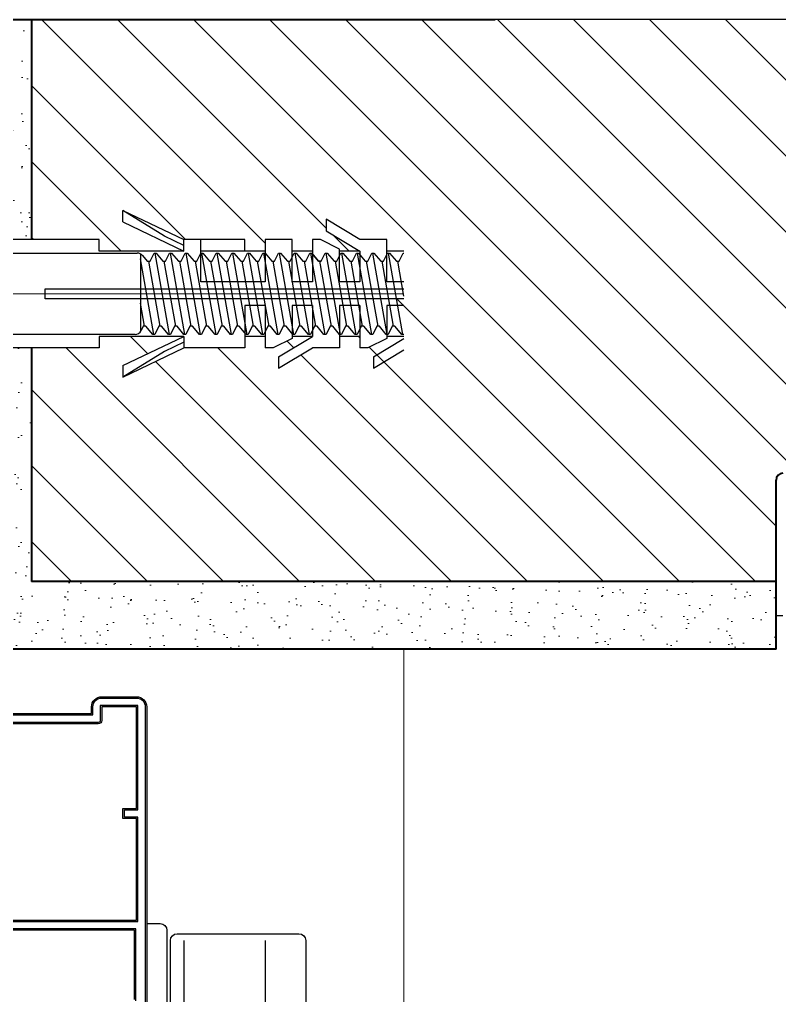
# Model space of a CAD drawing. Header units: millimetres. Extents: x 1251.1 to 1334.1, y 1577.6 to 1641.3.
# Drawn here: x 1311.2014 to 1311.3137, y 1618.8159 to 1618.9601 of the extents above; entities that cross this region are included whole.
import ezdxf

# ---------------------------------------------------------------- set-up
doc = ezdxf.new("R2010")
doc.units = ezdxf.units.MM
doc.linetypes.add('TRATTOPUNTO', pattern=[1, 0.5, -0.25, 0, -0.25])
doc.layers.add('MONTANTI sezioni - windows structure section', color=2, linetype='Continuous')
doc.layers.add('MURATURA', color=140, linetype='Continuous')
for name, color, linetype, lineweight in [('MURATURA sezioni - section wall', 7, 'Continuous', 40), ('PROIEZIONI finissime - fine lines', 251, 'Continuous', 9), ('SEZIONI medie - small section', 2, 'Continuous', 25), ('TRATTEGGIO - hatch', 252, 'Continuous', 20)]:
    doc.layers.add(name, color=color, linetype=linetype, lineweight=lineweight)

msp = doc.modelspace()

# ---------------------------------------------------------------- hatches: boundary and pattern name
at = {"layer": 'TRATTEGGIO - hatch'}
h = msp.add_hatch(dxfattribs=at)
h.set_pattern_fill('AR-SAND', color=256, scale=9.99999999999999e-05, angle=-90.00000000000001, style=0)
h.set_pattern_definition([(52.49999999999998, (1311.758764513805, 1612.014511076059), (0.004894132373293419, -0.0001600031295984053), [0, -0.003860799999999998, 0, -0.004317999999999997, 0, -0.004127499999999997]), (82.49999999999999, (1311.758764513805, 1612.014511076059), (0.007168251005683537, 0.00449523283138002), [0, -0.002082799999999999, 0, -0.003479799999999997, 0, -0.001333499999999999]), (122.5, (1311.758764513805, 1612.011386876059), (1.437184678545835e-05, 0.007909923702414572), [0, -0.001269999999999995, 0, -0.004571999999999984, 0, -0.005968999999999979]), (132.4999999999999, (1311.758764513805, 1612.011386876059), (0.002229293232572161, 0.007635564524722966), [0, -0.0006349999999999994, 0, -0.002997199999999997, 0, -0.003428999999999996])])
h.paths.add_polyline_path([(1311.313234852859, 1618.877054602494), (1311.313234852859, 1618.867054602494), (1311.193234852859, 1618.867054602494), (1311.193234852859, 1618.910554602494), (1311.198234852859, 1618.911554602494), (1311.203234852859, 1618.911554602494), (1311.203234852859, 1618.877054602494)])
h.paths.add_polyline_path([(1311.193234852859, 1618.960054602494), (1311.203234852859, 1618.960054602494), (1311.203234852859, 1618.927554602494), (1311.198234852859, 1618.927554602494), (1311.193234852859, 1618.928554602494), (1311.193234852859, 1618.934554602494)])
h = msp.add_hatch(dxfattribs=at)
h.set_pattern_fill('ANSI31', color=256, scale=0.0025, angle=-90.00000000000001, style=0)
h.set_pattern_definition([(315, (532.5970254277047, 2051.4125406759), (0.005612660075668222, 0.00561266007566822), [])])
h.paths.add_polyline_path([(1311.445591506608, 1618.960054602494), (1311.445591506608, 1618.930441804153), (1311.391227006116, 1618.922054602494), (1311.391227006116, 1618.893179630154, 0.1952256424290443), (1311.390859155125, 1618.893835785367), (1311.370838523057, 1618.909835785367, 0.1701742515066235), (1311.370214220791, 1618.910054602494), (1311.32420357231, 1618.910054602494, 0.4142135623730951), (1311.32320357231, 1618.909054602494), (1311.32320357231, 1618.893054602494), (1311.314234852859, 1618.893054602494, 0.4142135623730284), (1311.313234852859, 1618.892054602494), (1311.313234852859, 1618.877054602494), (1311.203234852859, 1618.877054602494), (1311.203234852859, 1618.911554602494), (1311.213234852859, 1618.911554602494), (1311.213234852859, 1618.913254602494), (1311.225734852859, 1618.913254602494), (1311.216734852859, 1618.908954602495), (1311.216734852859, 1618.907254602495), (1311.225734852859, 1618.911554602494), (1311.234734852859, 1618.911554602494), (1311.234734852859, 1618.913254602494), (1311.237734852859, 1618.913254602494), (1311.237734852859, 1618.911554602494), (1311.238901519526, 1618.911554602494), (1311.241734852859, 1618.912954602494), (1311.241734852859, 1618.913254602494), (1311.244734852859, 1618.913254602494), (1311.239734852859, 1618.910254602494), (1311.239734852859, 1618.908554602494), (1311.244734852859, 1618.911554602494), (1311.248734852859, 1618.911554602494), (1311.248734852859, 1618.913254602494), (1311.251734852859, 1618.913254602494), (1311.251734852859, 1618.911554602494), (1311.252901519526, 1618.911554602494), (1311.255734852859, 1618.912954602494), (1311.255734852859, 1618.913554602495), (1311.255934852859, 1618.913554602495), (1311.256523260482, 1618.914754602494), (1311.256923260482, 1618.914754602494), (1311.257934852859, 1618.913554602495), (1311.258084852859, 1618.913554602495), (1311.257026890975, 1618.919554602494), (1311.258176890975, 1618.919554602494), (1311.257330521468, 1618.924354602494), (1311.257130521468, 1618.924354602495), (1311.256118929091, 1618.925554602495), (1311.255734852859, 1618.925554602495), (1311.255734852859, 1618.927554602494), (1311.251734852859, 1618.927554602494), (1311.246734852859, 1618.930554602495), (1311.246734852859, 1618.928854602494), (1311.251734852859, 1618.925854602494), (1311.248734852859, 1618.925854602494), (1311.248734852859, 1618.926154602494), (1311.245901519526, 1618.927554602494), (1311.244734852859, 1618.927554602494), (1311.244734852859, 1618.925854602494), (1311.241734852859, 1618.925854602494), (1311.241734852859, 1618.927554602494), (1311.237734852859, 1618.927554602494), (1311.237734852859, 1618.925854602494), (1311.234734852859, 1618.925854602494), (1311.234734852859, 1618.927554602494), (1311.225734852859, 1618.927554602494), (1311.216734852859, 1618.931854602494), (1311.216734852859, 1618.930154602494), (1311.225734852859, 1618.925854602494), (1311.213234852859, 1618.925854602494), (1311.213234852859, 1618.927554602494), (1311.203234852859, 1618.927554602494), (1311.203234852859, 1618.960054602494)])

# ---------------------------------------------------------------- linework, layer by layer
at = {"layer": 'MONTANTI sezioni - windows structure section'}
for p, q in [((1311.222860200051, 1618.928078047725), (1311.216734852859, 1618.931854602494)), ((1311.216734852859, 1618.930154602494), (1311.216734852859, 1618.931854602494)), ((1311.216734852859, 1618.931854602494), (1311.225734852859, 1618.927554602494)), ((1311.222860200051, 1618.928078047725), (1311.216734852859, 1618.931854602494)), ((1311.216734852859, 1618.931854602494), (1311.225734852859, 1618.927554602494)), ((1311.216734852859, 1618.930154602494), (1311.216734852859, 1618.931854602494)), ((1311.216734852859, 1618.930154602494), (1311.225734852859, 1618.925854602494)), ((1311.216734852859, 1618.930154602494), (1311.225734852859, 1618.925854602494)), ((1311.246734852859, 1618.930554602494), (1311.246734852859, 1618.928854602494)), ((1311.251734852859, 1618.927554602494), (1311.246734852859, 1618.930554602494)), ((1311.251734852859, 1618.927554602494), (1311.246734852859, 1618.930554602494)), ((1311.246734852859, 1618.930554602494), (1311.246734852859, 1618.928854602494)), ((1311.225734852859, 1618.926704602494), (1311.222860200051, 1618.928078047725)), ((1311.225734852859, 1618.926704602494), (1311.222860200051, 1618.928078047725)), ((1311.246734852859, 1618.928854602494), (1311.251734852859, 1618.925854602494)), ((1311.246734852859, 1618.928854602494), (1311.251734852859, 1618.925854602494)), ((1311.213234852859, 1618.927554602494), (1311.198234852859, 1618.927554602494)), ((1311.213234852859, 1618.927554602494), (1311.198234852859, 1618.927554602494)), ((1311.213234852859, 1618.925854602494), (1311.213234852859, 1618.927554602494)), ((1311.213234852859, 1618.925854602494), (1311.213234852859, 1618.927554602494)), ((1311.234734852859, 1618.927554602494), (1311.225734852859, 1618.927554602494)), ((1311.234734852859, 1618.927554602494), (1311.225734852859, 1618.927554602494)), ((1311.225734852859, 1618.925854602494), (1311.225734852859, 1618.927554602494)), ((1311.225734852859, 1618.925854602494), (1311.225734852859, 1618.927554602494)), ((1311.228234852859, 1618.921304602494), (1311.228234852859, 1618.927554602494)), ((1311.228234852859, 1618.921304602494), (1311.228234852859, 1618.927554602494)), ((1311.234734852859, 1618.925854602494), (1311.234734852859, 1618.927554602494)), ((1311.234734852859, 1618.925854602494), (1311.234734852859, 1618.927554602494)), ((1311.237734852859, 1618.927554602494), (1311.237734852859, 1618.921304602494)), ((1311.241734852859, 1618.927554602494), (1311.237734852859, 1618.927554602494)), ((1311.241734852859, 1618.927554602494), (1311.237734852859, 1618.927554602494)), ((1311.237734852859, 1618.927554602494), (1311.237734852859, 1618.921304602494)), ((1311.241734852859, 1618.921304602494), (1311.241734852859, 1618.927554602494)), ((1311.241734852859, 1618.921304602494), (1311.241734852859, 1618.927554602494)), ((1311.244734852859, 1618.927554602494), (1311.244734852859, 1618.921304602494)), ((1311.245901519526, 1618.927554602494), (1311.244734852859, 1618.927554602494)), ((1311.245901519526, 1618.927554602494), (1311.244734852859, 1618.927554602494)), ((1311.244734852859, 1618.927554602494), (1311.244734852859, 1618.921304602494)), ((1311.248734852859, 1618.926154602494), (1311.245901519526, 1618.927554602494)), ((1311.248734852859, 1618.926154602494), (1311.245901519526, 1618.927554602494)), ((1311.255734852859, 1618.927554602494), (1311.251734852859, 1618.927554602494)), ((1311.255734852859, 1618.927554602494), (1311.251734852859, 1618.927554602494)), ((1311.255734852859, 1618.921304602494), (1311.255734852859, 1618.927554602494)), ((1311.255734852859, 1618.921304602494), (1311.255734852859, 1618.927554602494)), ((1311.187322634878, 1618.925554602494), (1311.218854009022, 1618.925554602494)), ((1311.187322634878, 1618.925554602494), (1311.218854009022, 1618.925554602494)), ((1311.225734852859, 1618.925854602494), (1311.213234852859, 1618.925854602494)), ((1311.225734852859, 1618.925854602494), (1311.213234852859, 1618.925854602494)), ((1311.219318929091, 1618.925439955152), (1311.219318929091, 1618.913964712785)), ((1311.219318929091, 1618.925439955152), (1311.219318929091, 1618.913964712785)), ((1311.219618585452, 1618.925199135568), (1311.220330521468, 1618.924354602494)), ((1311.219618585452, 1618.925199135568), (1311.220330521468, 1618.924354602494)), ((1311.220730521468, 1618.924354602494), (1311.221318929091, 1618.925554602494)), ((1311.220730521468, 1618.924354602494), (1311.221318929091, 1618.925554602494)), ((1311.221318929091, 1618.925554602494), (1311.221618929091, 1618.925554602494)), ((1311.221318929091, 1618.925554602494), (1311.221618929091, 1618.925554602494)), ((1311.223584852859, 1618.913554602494), (1311.221468929091, 1618.925554602494)), ((1311.223584852859, 1618.913554602494), (1311.221468929091, 1618.925554602494)), ((1311.221618929091, 1618.925554602494), (1311.222630521468, 1618.924354602494)), ((1311.221618929091, 1618.925554602494), (1311.222630521468, 1618.924354602494)), ((1311.223030521468, 1618.924354602494), (1311.223618929091, 1618.925554602494)), ((1311.223030521468, 1618.924354602494), (1311.223618929091, 1618.925554602494)), ((1311.223618929091, 1618.925554602494), (1311.223918929091, 1618.925554602494)), ((1311.223618929091, 1618.925554602494), (1311.223918929091, 1618.925554602494)), ((1311.225884852859, 1618.913554602494), (1311.223768929091, 1618.925554602494)), ((1311.225884852859, 1618.913554602494), (1311.223768929091, 1618.925554602494)), ((1311.223918929091, 1618.925554602494), (1311.224930521468, 1618.924354602494)), ((1311.223918929091, 1618.925554602494), (1311.224930521468, 1618.924354602494)), ((1311.225330521468, 1618.924354602494), (1311.225918929091, 1618.925554602494)), ((1311.225330521468, 1618.924354602494), (1311.225918929091, 1618.925554602494)), ((1311.225918929091, 1618.925554602494), (1311.226218929091, 1618.925554602494)), ((1311.225918929091, 1618.925554602494), (1311.226218929091, 1618.925554602494)), ((1311.228184852859, 1618.913554602494), (1311.226068929091, 1618.925554602494)), ((1311.228184852859, 1618.913554602494), (1311.226068929091, 1618.925554602494)), ((1311.226218929091, 1618.925554602494), (1311.227230521468, 1618.924354602494)), ((1311.226218929091, 1618.925554602494), (1311.227230521468, 1618.924354602494)), ((1311.227630521468, 1618.924354602494), (1311.228218929091, 1618.925554602494)), ((1311.227630521468, 1618.924354602494), (1311.228218929091, 1618.925554602494)), ((1311.228218929091, 1618.925554602494), (1311.228518929091, 1618.925554602494)), ((1311.228218929091, 1618.925554602494), (1311.228518929091, 1618.925554602494)), ((1311.237734852859, 1618.925854602494), (1311.228234852859, 1618.925854602494)), ((1311.237734852859, 1618.925854602494), (1311.228234852859, 1618.925854602494)), ((1311.230484852859, 1618.913554602494), (1311.228368929091, 1618.925554602494)), ((1311.230484852859, 1618.913554602494), (1311.228368929091, 1618.925554602494)), ((1311.228518929091, 1618.925554602494), (1311.229530521468, 1618.924354602494)), ((1311.228518929091, 1618.925554602494), (1311.229530521468, 1618.924354602494)), ((1311.229930521468, 1618.924354602494), (1311.230518929091, 1618.925554602494)), ((1311.229930521468, 1618.924354602494), (1311.230518929091, 1618.925554602494)), ((1311.230518929091, 1618.925554602494), (1311.230818929091, 1618.925554602494)), ((1311.230518929091, 1618.925554602494), (1311.230818929091, 1618.925554602494)), ((1311.232784852859, 1618.913554602494), (1311.230668929091, 1618.925554602494)), ((1311.232784852859, 1618.913554602494), (1311.230668929091, 1618.925554602494)), ((1311.230818929091, 1618.925554602494), (1311.231830521468, 1618.924354602494)), ((1311.230818929091, 1618.925554602494), (1311.231830521468, 1618.924354602494)), ((1311.232230521468, 1618.924354602494), (1311.232818929091, 1618.925554602494)), ((1311.232230521468, 1618.924354602494), (1311.232818929091, 1618.925554602494)), ((1311.232818929091, 1618.925554602494), (1311.233118929091, 1618.925554602494)), ((1311.232818929091, 1618.925554602494), (1311.233118929091, 1618.925554602494)), ((1311.235084852859, 1618.913554602494), (1311.232968929091, 1618.925554602494)), ((1311.235084852859, 1618.913554602494), (1311.232968929091, 1618.925554602494)), ((1311.233118929091, 1618.925554602494), (1311.234130521467, 1618.924354602494)), ((1311.233118929091, 1618.925554602494), (1311.234130521467, 1618.924354602494)), ((1311.234530521468, 1618.924354602494), (1311.235118929091, 1618.925554602494)), ((1311.234530521468, 1618.924354602494), (1311.235118929091, 1618.925554602494)), ((1311.235118929091, 1618.925554602494), (1311.235418929091, 1618.925554602494)), ((1311.235118929091, 1618.925554602494), (1311.235418929091, 1618.925554602494)), ((1311.237384852859, 1618.913554602494), (1311.235268929091, 1618.925554602494)), ((1311.237384852859, 1618.913554602494), (1311.235268929091, 1618.925554602494)), ((1311.235418929091, 1618.925554602494), (1311.236430521468, 1618.924354602494)), ((1311.235418929091, 1618.925554602494), (1311.236430521468, 1618.924354602494)), ((1311.236830521467, 1618.924354602494), (1311.237418929091, 1618.925554602494)), ((1311.236830521467, 1618.924354602494), (1311.237418929091, 1618.925554602494)), ((1311.237418929091, 1618.925554602494), (1311.237718929091, 1618.925554602494)), ((1311.237418929091, 1618.925554602494), (1311.237718929091, 1618.925554602494)), ((1311.239684852859, 1618.913554602494), (1311.237568929091, 1618.925554602494)), ((1311.239684852859, 1618.913554602494), (1311.237568929091, 1618.925554602494)), ((1311.237718929091, 1618.925554602494), (1311.238730521468, 1618.924354602494)), ((1311.237718929091, 1618.925554602494), (1311.238730521468, 1618.924354602494)), ((1311.239130521468, 1618.924354602494), (1311.239718929091, 1618.925554602494)), ((1311.239130521468, 1618.924354602494), (1311.239718929091, 1618.925554602494)), ((1311.239718929091, 1618.925554602494), (1311.240018929091, 1618.925554602494)), ((1311.239718929091, 1618.925554602494), (1311.240018929091, 1618.925554602494)), ((1311.241984852859, 1618.913554602494), (1311.239868929091, 1618.925554602494)), ((1311.241984852859, 1618.913554602494), (1311.239868929091, 1618.925554602494)), ((1311.240018929091, 1618.925554602494), (1311.241030521468, 1618.924354602494)), ((1311.240018929091, 1618.925554602494), (1311.241030521468, 1618.924354602494)), ((1311.241430521468, 1618.924354602494), (1311.242018929091, 1618.925554602494)), ((1311.241430521468, 1618.924354602494), (1311.242018929091, 1618.925554602494)), ((1311.244734852859, 1618.925854602494), (1311.241734852859, 1618.925854602494)), ((1311.244734852859, 1618.925854602494), (1311.241734852859, 1618.925854602494)), ((1311.242018929091, 1618.925554602494), (1311.242318929091, 1618.925554602494)), ((1311.242018929091, 1618.925554602494), (1311.242318929091, 1618.925554602494)), ((1311.244284852859, 1618.913554602494), (1311.242168929091, 1618.925554602494)), ((1311.244284852859, 1618.913554602494), (1311.242168929091, 1618.925554602494)), ((1311.242318929091, 1618.925554602494), (1311.243330521468, 1618.924354602494)), ((1311.242318929091, 1618.925554602494), (1311.243330521468, 1618.924354602494)), ((1311.243730521468, 1618.924354602494), (1311.244318929091, 1618.925554602494)), ((1311.243730521468, 1618.924354602494), (1311.244318929091, 1618.925554602494)), ((1311.244318929091, 1618.925554602494), (1311.244618929091, 1618.925554602494)), ((1311.244318929091, 1618.925554602494), (1311.244618929091, 1618.925554602494)), ((1311.246584852859, 1618.913554602494), (1311.244468929091, 1618.925554602494)), ((1311.246584852859, 1618.913554602494), (1311.244468929091, 1618.925554602494)), ((1311.244618929091, 1618.925554602494), (1311.245630521468, 1618.924354602494)), ((1311.245630521468, 1618.924354602494), (1311.244618929091, 1618.925554602494)), ((1311.245630521468, 1618.924354602494), (1311.244618929091, 1618.925554602494)), ((1311.244618929091, 1618.925554602494), (1311.245630521468, 1618.924354602494)), ((1311.246030521468, 1618.924354602494), (1311.246618929091, 1618.925554602494)), ((1311.246030521468, 1618.924354602494), (1311.246618929091, 1618.925554602494)), ((1311.246618929091, 1618.925554602494), (1311.246918929091, 1618.925554602494)), ((1311.246618929091, 1618.925554602494), (1311.246918929091, 1618.925554602494)), ((1311.248884852859, 1618.913554602494), (1311.246768929091, 1618.925554602494)), ((1311.248884852859, 1618.913554602494), (1311.246768929091, 1618.925554602494)), ((1311.246918929091, 1618.925554602494), (1311.247930521468, 1618.924354602494)), ((1311.246918929091, 1618.925554602494), (1311.247930521468, 1618.924354602494)), ((1311.248330521468, 1618.924354602494), (1311.248918929091, 1618.925554602494)), ((1311.248330521468, 1618.924354602494), (1311.248918929091, 1618.925554602494)), ((1311.248734852859, 1618.921304602494), (1311.248734852859, 1618.926154602494)), ((1311.248734852859, 1618.921304602494), (1311.248734852859, 1618.926154602494)), ((1311.251734852859, 1618.925854602494), (1311.248734852859, 1618.925854602494)), ((1311.251734852859, 1618.925854602494), (1311.248734852859, 1618.925854602494)), ((1311.248918929091, 1618.925554602494), (1311.249218929091, 1618.925554602494)), ((1311.248918929091, 1618.925554602494), (1311.249218929091, 1618.925554602494)), ((1311.251184852859, 1618.913554602494), (1311.249068929091, 1618.925554602494)), ((1311.251184852859, 1618.913554602494), (1311.249068929091, 1618.925554602494)), ((1311.249218929091, 1618.925554602494), (1311.250230521468, 1618.924354602494)), ((1311.249218929091, 1618.925554602494), (1311.250230521468, 1618.924354602494)), ((1311.250630521468, 1618.924354602494), (1311.251218929091, 1618.925554602494)), ((1311.250630521468, 1618.924354602494), (1311.251218929091, 1618.925554602494)), ((1311.251218929091, 1618.925554602494), (1311.251518929091, 1618.925554602494)), ((1311.251218929091, 1618.925554602494), (1311.251518929091, 1618.925554602494)), ((1311.253484852859, 1618.913554602494), (1311.251368929091, 1618.925554602494)), ((1311.253484852859, 1618.913554602494), (1311.251368929091, 1618.925554602494)), ((1311.251518929091, 1618.925554602494), (1311.252530521468, 1618.924354602494)), ((1311.251518929091, 1618.925554602494), (1311.252530521468, 1618.924354602494)), ((1311.251734852859, 1618.925854602494), (1311.251734852859, 1618.921304602494)), ((1311.251734852859, 1618.925854602494), (1311.251734852859, 1618.921304602494)), ((1311.252930521468, 1618.924354602494), (1311.253518929091, 1618.925554602494)), ((1311.252930521468, 1618.924354602494), (1311.253518929091, 1618.925554602494)), ((1311.253518929091, 1618.925554602494), (1311.253818929091, 1618.925554602494)), ((1311.253518929091, 1618.925554602494), (1311.253818929091, 1618.925554602494)), ((1311.255784852859, 1618.913554602494), (1311.253668929091, 1618.925554602494)), ((1311.255784852859, 1618.913554602494), (1311.253668929091, 1618.925554602494)), ((1311.253818929091, 1618.925554602494), (1311.254830521468, 1618.924354602494)), ((1311.253818929091, 1618.925554602494), (1311.254830521468, 1618.924354602494)), ((1311.255230521468, 1618.924354602494), (1311.255818929091, 1618.925554602494)), ((1311.255230521468, 1618.924354602494), (1311.255818929091, 1618.925554602494)), ((1311.258234852859, 1618.925854602494), (1311.255734852859, 1618.925854602494)), ((1311.258234852859, 1618.925854602494), (1311.255734852859, 1618.925854602494)), ((1311.255818929091, 1618.925554602494), (1311.256118929091, 1618.925554602494)), ((1311.255818929091, 1618.925554602494), (1311.256118929091, 1618.925554602494)), ((1311.258084852859, 1618.913554602494), (1311.255968929091, 1618.925554602494)), ((1311.258084852859, 1618.913554602494), (1311.255968929091, 1618.925554602494)), ((1311.256118929091, 1618.925554602494), (1311.257130521468, 1618.924354602494)), ((1311.256118929091, 1618.925554602494), (1311.257130521468, 1618.924354602494)), ((1311.257530521468, 1618.924354602494), (1311.258118929091, 1618.925554602494)), ((1311.257530521468, 1618.924354602494), (1311.258118929091, 1618.925554602494)), ((1311.258118929091, 1618.925554602494), (1311.258234852859, 1618.925554602494)), ((1311.258118929091, 1618.925554602494), (1311.258234852859, 1618.925554602494)), ((1311.221284852859, 1618.913554602494), (1311.219318929091, 1618.924703910222)), ((1311.221284852859, 1618.913554602494), (1311.219318929091, 1618.924703910222)), ((1311.220330521468, 1618.924354602494), (1311.220730521468, 1618.924354602494)), ((1311.220330521468, 1618.924354602494), (1311.220730521468, 1618.924354602494)), ((1311.222223260482, 1618.914754602494), (1311.220530521468, 1618.924354602494)), ((1311.222223260482, 1618.914754602494), (1311.220530521468, 1618.924354602494)), ((1311.222630521468, 1618.924354602494), (1311.223030521468, 1618.924354602494)), ((1311.222630521468, 1618.924354602494), (1311.223030521468, 1618.924354602494)), ((1311.224523260483, 1618.914754602494), (1311.222830521468, 1618.924354602494)), ((1311.224523260483, 1618.914754602494), (1311.222830521468, 1618.924354602494)), ((1311.224930521468, 1618.924354602494), (1311.225330521468, 1618.924354602494)), ((1311.224930521468, 1618.924354602494), (1311.225330521468, 1618.924354602494)), ((1311.226823260482, 1618.914754602494), (1311.225130521467, 1618.924354602494)), ((1311.226823260482, 1618.914754602494), (1311.225130521467, 1618.924354602494)), ((1311.227230521468, 1618.924354602494), (1311.227630521468, 1618.924354602494)), ((1311.227230521468, 1618.924354602494), (1311.227630521468, 1618.924354602494)), ((1311.229123260482, 1618.914754602494), (1311.227430521468, 1618.924354602494)), ((1311.229123260482, 1618.914754602494), (1311.227430521468, 1618.924354602494)), ((1311.229530521468, 1618.924354602494), (1311.229930521468, 1618.924354602494)), ((1311.229530521468, 1618.924354602494), (1311.229930521468, 1618.924354602494)), ((1311.231423260482, 1618.914754602494), (1311.229730521468, 1618.924354602494)), ((1311.231423260482, 1618.914754602494), (1311.229730521468, 1618.924354602494)), ((1311.231830521468, 1618.924354602494), (1311.232230521468, 1618.924354602494)), ((1311.231830521468, 1618.924354602494), (1311.232230521468, 1618.924354602494)), ((1311.233723260483, 1618.914754602494), (1311.232030521468, 1618.924354602494)), ((1311.233723260483, 1618.914754602494), (1311.232030521468, 1618.924354602494)), ((1311.234130521467, 1618.924354602494), (1311.234530521468, 1618.924354602494)), ((1311.234130521467, 1618.924354602494), (1311.234530521468, 1618.924354602494)), ((1311.236023260482, 1618.914754602494), (1311.234330521468, 1618.924354602494)), ((1311.236023260482, 1618.914754602494), (1311.234330521468, 1618.924354602494)), ((1311.236430521468, 1618.924354602494), (1311.236830521467, 1618.924354602494)), ((1311.236430521468, 1618.924354602494), (1311.236830521467, 1618.924354602494)), ((1311.238323260482, 1618.914754602494), (1311.236630521468, 1618.924354602494)), ((1311.238323260482, 1618.914754602494), (1311.236630521468, 1618.924354602494)), ((1311.238730521468, 1618.924354602494), (1311.239130521468, 1618.924354602494)), ((1311.238730521468, 1618.924354602494), (1311.239130521468, 1618.924354602494)), ((1311.240623260482, 1618.914754602494), (1311.238930521468, 1618.924354602494)), ((1311.240623260482, 1618.914754602494), (1311.238930521468, 1618.924354602494)), ((1311.241030521468, 1618.924354602494), (1311.241430521468, 1618.924354602494)), ((1311.241030521468, 1618.924354602494), (1311.241430521468, 1618.924354602494)), ((1311.242923260482, 1618.914754602494), (1311.241230521468, 1618.924354602494)), ((1311.242923260482, 1618.914754602494), (1311.241230521468, 1618.924354602494)), ((1311.243330521468, 1618.924354602494), (1311.243730521468, 1618.924354602494)), ((1311.243330521468, 1618.924354602494), (1311.243730521468, 1618.924354602494)), ((1311.245223260482, 1618.914754602494), (1311.243530521468, 1618.924354602494)), ((1311.245223260482, 1618.914754602494), (1311.243530521468, 1618.924354602494)), ((1311.245630521468, 1618.924354602494), (1311.246030521468, 1618.924354602494)), ((1311.246030521468, 1618.924354602494), (1311.245630521468, 1618.924354602494)), ((1311.246030521468, 1618.924354602494), (1311.245630521468, 1618.924354602494)), ((1311.245630521468, 1618.924354602494), (1311.246030521468, 1618.924354602494)), ((1311.247523260482, 1618.914754602494), (1311.245830521467, 1618.924354602494)), ((1311.247523260482, 1618.914754602494), (1311.245830521467, 1618.924354602494)), ((1311.247930521468, 1618.924354602494), (1311.248330521468, 1618.924354602494)), ((1311.247930521468, 1618.924354602494), (1311.248330521468, 1618.924354602494)), ((1311.249823260482, 1618.914754602494), (1311.248130521468, 1618.924354602494)), ((1311.249823260482, 1618.914754602494), (1311.248130521468, 1618.924354602494)), ((1311.250230521468, 1618.924354602494), (1311.250630521468, 1618.924354602494)), ((1311.250230521468, 1618.924354602494), (1311.250630521468, 1618.924354602494)), ((1311.252123260482, 1618.914754602494), (1311.250430521468, 1618.924354602494)), ((1311.252123260482, 1618.914754602494), (1311.250430521468, 1618.924354602494)), ((1311.252530521468, 1618.924354602494), (1311.252930521468, 1618.924354602494)), ((1311.252530521468, 1618.924354602494), (1311.252930521468, 1618.924354602494)), ((1311.254423260483, 1618.914754602494), (1311.252730521468, 1618.924354602494)), ((1311.254423260483, 1618.914754602494), (1311.252730521468, 1618.924354602494)), ((1311.254830521468, 1618.924354602494), (1311.255230521468, 1618.924354602494)), ((1311.254830521468, 1618.924354602494), (1311.255230521468, 1618.924354602494)), ((1311.256723260482, 1618.914754602494), (1311.255030521467, 1618.924354602494)), ((1311.256723260482, 1618.914754602494), (1311.255030521467, 1618.924354602494)), ((1311.257130521468, 1618.924354602494), (1311.257530521468, 1618.924354602494)), ((1311.257130521468, 1618.924354602494), (1311.257530521468, 1618.924354602494)), ((1311.258234852859, 1618.919225884314), (1311.257330521468, 1618.924354602494)), ((1311.258234852859, 1618.919225884314), (1311.257330521468, 1618.924354602494)), ((1311.237734852859, 1618.921304602494), (1311.228234852859, 1618.921304602494)), ((1311.237734852859, 1618.921304602494), (1311.228234852859, 1618.921304602494)), ((1311.244734852859, 1618.921304602494), (1311.241734852859, 1618.921304602494)), ((1311.244734852859, 1618.921304602494), (1311.241734852859, 1618.921304602494)), ((1311.251734852859, 1618.921304602494), (1311.248734852859, 1618.921304602494)), ((1311.251734852859, 1618.921304602494), (1311.248734852859, 1618.921304602494)), ((1311.258234852859, 1618.921304602494), (1311.255734852859, 1618.921304602494)), ((1311.258234852859, 1618.921304602494), (1311.255734852859, 1618.921304602494)), ((1311.205234852859, 1618.920304602494), (1311.258234852859, 1618.920304602494)), ((1311.205234852859, 1618.920304602494), (1311.258234852859, 1618.920304602494)), ((1311.205234852859, 1618.918804602494), (1311.205234852859, 1618.920304602494)), ((1311.205234852859, 1618.918804602494), (1311.205234852859, 1618.920304602494)), ((1311.258234852859, 1618.918804602494), (1311.205234852859, 1618.918804602494)), ((1311.258234852859, 1618.918804602494), (1311.205234852859, 1618.918804602494)), ((1311.219923260482, 1618.914754602494), (1311.219318929091, 1618.918181936129)), ((1311.219923260482, 1618.914754602494), (1311.219318929091, 1618.918181936129)), ((1311.237734852859, 1618.917804602494), (1311.234734852859, 1618.917804602494)), ((1311.234734852859, 1618.917804602494), (1311.234734852859, 1618.911554602494)), ((1311.234734852859, 1618.917804602494), (1311.234734852859, 1618.911554602494)), ((1311.237734852859, 1618.917804602494), (1311.234734852859, 1618.917804602494)), ((1311.237734852859, 1618.917804602494), (1311.237734852859, 1618.911554602494)), ((1311.237734852859, 1618.917804602494), (1311.237734852859, 1618.911554602494)), ((1311.244734852859, 1618.917804602494), (1311.241734852859, 1618.917804602494)), ((1311.241734852859, 1618.917804602494), (1311.241734852859, 1618.912954602494)), ((1311.241734852859, 1618.917804602494), (1311.241734852859, 1618.912954602494)), ((1311.244734852859, 1618.917804602494), (1311.241734852859, 1618.917804602494)), ((1311.244734852859, 1618.917804602494), (1311.244734852859, 1618.913254602494)), ((1311.244734852859, 1618.917804602494), (1311.244734852859, 1618.913254602494)), ((1311.251734852859, 1618.917804602494), (1311.248734852859, 1618.917804602494)), ((1311.248734852859, 1618.917804602494), (1311.248734852859, 1618.911554602494)), ((1311.248734852859, 1618.917804602494), (1311.248734852859, 1618.911554602494)), ((1311.251734852859, 1618.917804602494), (1311.248734852859, 1618.917804602494)), ((1311.251734852859, 1618.917804602494), (1311.251734852859, 1618.911554602494)), ((1311.251734852859, 1618.917804602494), (1311.251734852859, 1618.911554602494)), ((1311.258234852859, 1618.917804602494), (1311.255734852859, 1618.917804602494)), ((1311.255734852859, 1618.917804602494), (1311.255734852859, 1618.912954602494)), ((1311.255734852859, 1618.917804602494), (1311.255734852859, 1618.912954602494)), ((1311.258234852859, 1618.917804602494), (1311.255734852859, 1618.917804602494)), ((1311.218511445263, 1618.913554602494), (1311.187322634878, 1618.913554602494)), ((1311.218511445263, 1618.913554602494), (1311.187322634878, 1618.913554602494)), ((1311.219723260482, 1618.914754602494), (1311.219409315019, 1618.91411434132)), ((1311.219723260482, 1618.914754602494), (1311.219409315019, 1618.91411434132)), ((1311.220123260482, 1618.914754602494), (1311.219723260482, 1618.914754602494)), ((1311.220123260482, 1618.914754602494), (1311.219723260482, 1618.914754602494)), ((1311.221134852859, 1618.913554602494), (1311.220123260482, 1618.914754602494)), ((1311.221134852859, 1618.913554602494), (1311.220123260482, 1618.914754602494)), ((1311.221434852859, 1618.913554602494), (1311.221134852859, 1618.913554602494)), ((1311.221434852859, 1618.913554602494), (1311.221134852859, 1618.913554602494)), ((1311.222023260483, 1618.914754602494), (1311.221434852859, 1618.913554602494)), ((1311.222023260483, 1618.914754602494), (1311.221434852859, 1618.913554602494)), ((1311.222423260482, 1618.914754602494), (1311.222023260483, 1618.914754602494)), ((1311.222423260482, 1618.914754602494), (1311.222023260483, 1618.914754602494)), ((1311.223434852859, 1618.913554602494), (1311.222423260482, 1618.914754602494)), ((1311.223434852859, 1618.913554602494), (1311.222423260482, 1618.914754602494)), ((1311.223734852859, 1618.913554602494), (1311.223434852859, 1618.913554602494)), ((1311.223734852859, 1618.913554602494), (1311.223434852859, 1618.913554602494)), ((1311.224323260482, 1618.914754602494), (1311.223734852859, 1618.913554602494)), ((1311.224323260482, 1618.914754602494), (1311.223734852859, 1618.913554602494)), ((1311.224723260483, 1618.914754602494), (1311.224323260482, 1618.914754602494)), ((1311.224723260483, 1618.914754602494), (1311.224323260482, 1618.914754602494)), ((1311.225734852859, 1618.913554602494), (1311.224723260483, 1618.914754602494)), ((1311.225734852859, 1618.913554602494), (1311.224723260483, 1618.914754602494)), ((1311.226034852859, 1618.913554602494), (1311.225734852859, 1618.913554602494)), ((1311.226034852859, 1618.913554602494), (1311.225734852859, 1618.913554602494)), ((1311.226623260482, 1618.914754602494), (1311.226034852859, 1618.913554602494)), ((1311.226623260482, 1618.914754602494), (1311.226034852859, 1618.913554602494)), ((1311.227023260482, 1618.914754602494), (1311.226623260482, 1618.914754602494)), ((1311.227023260482, 1618.914754602494), (1311.226623260482, 1618.914754602494)), ((1311.228034852859, 1618.913554602494), (1311.227023260482, 1618.914754602494)), ((1311.228034852859, 1618.913554602494), (1311.227023260482, 1618.914754602494)), ((1311.228334852859, 1618.913554602494), (1311.228034852859, 1618.913554602494)), ((1311.228334852859, 1618.913554602494), (1311.228034852859, 1618.913554602494)), ((1311.228923260482, 1618.914754602494), (1311.228334852859, 1618.913554602494)), ((1311.228923260482, 1618.914754602494), (1311.228334852859, 1618.913554602494)), ((1311.229323260482, 1618.914754602494), (1311.228923260482, 1618.914754602494)), ((1311.229323260482, 1618.914754602494), (1311.228923260482, 1618.914754602494)), ((1311.230334852859, 1618.913554602494), (1311.229323260482, 1618.914754602494)), ((1311.230334852859, 1618.913554602494), (1311.229323260482, 1618.914754602494)), ((1311.230634852859, 1618.913554602494), (1311.230334852859, 1618.913554602494)), ((1311.230634852859, 1618.913554602494), (1311.230334852859, 1618.913554602494)), ((1311.231223260482, 1618.914754602494), (1311.230634852859, 1618.913554602494)), ((1311.231223260482, 1618.914754602494), (1311.230634852859, 1618.913554602494)), ((1311.231623260482, 1618.914754602494), (1311.231223260482, 1618.914754602494)), ((1311.231623260482, 1618.914754602494), (1311.231223260482, 1618.914754602494)), ((1311.232634852859, 1618.913554602494), (1311.231623260482, 1618.914754602494)), ((1311.232634852859, 1618.913554602494), (1311.231623260482, 1618.914754602494)), ((1311.232934852859, 1618.913554602494), (1311.232634852859, 1618.913554602494)), ((1311.232934852859, 1618.913554602494), (1311.232634852859, 1618.913554602494)), ((1311.233523260483, 1618.914754602494), (1311.232934852859, 1618.913554602494)), ((1311.233523260483, 1618.914754602494), (1311.232934852859, 1618.913554602494)), ((1311.233923260482, 1618.914754602494), (1311.233523260483, 1618.914754602494)), ((1311.233923260482, 1618.914754602494), (1311.233523260483, 1618.914754602494)), ((1311.234934852859, 1618.913554602494), (1311.233923260482, 1618.914754602494)), ((1311.234934852859, 1618.913554602494), (1311.233923260482, 1618.914754602494)), ((1311.235234852859, 1618.913554602494), (1311.234934852859, 1618.913554602494)), ((1311.235234852859, 1618.913554602494), (1311.234934852859, 1618.913554602494)), ((1311.235823260482, 1618.914754602494), (1311.235234852859, 1618.913554602494)), ((1311.235823260482, 1618.914754602494), (1311.235234852859, 1618.913554602494)), ((1311.236223260483, 1618.914754602494), (1311.235823260482, 1618.914754602494)), ((1311.236223260483, 1618.914754602494), (1311.235823260482, 1618.914754602494)), ((1311.237234852859, 1618.913554602494), (1311.236223260483, 1618.914754602494)), ((1311.237234852859, 1618.913554602494), (1311.236223260483, 1618.914754602494)), ((1311.237534852859, 1618.913554602494), (1311.237234852859, 1618.913554602494)), ((1311.237534852859, 1618.913554602494), (1311.237234852859, 1618.913554602494)), ((1311.238123260482, 1618.914754602494), (1311.237534852859, 1618.913554602494)), ((1311.238123260482, 1618.914754602494), (1311.237534852859, 1618.913554602494)), ((1311.238523260482, 1618.914754602494), (1311.238123260482, 1618.914754602494)), ((1311.238523260482, 1618.914754602494), (1311.238123260482, 1618.914754602494)), ((1311.239534852859, 1618.913554602494), (1311.238523260482, 1618.914754602494)), ((1311.239534852859, 1618.913554602494), (1311.238523260482, 1618.914754602494)), ((1311.239834852859, 1618.913554602494), (1311.239534852859, 1618.913554602494)), ((1311.239834852859, 1618.913554602494), (1311.239534852859, 1618.913554602494)), ((1311.240423260482, 1618.914754602494), (1311.239834852859, 1618.913554602494)), ((1311.240423260482, 1618.914754602494), (1311.239834852859, 1618.913554602494)), ((1311.240823260482, 1618.914754602494), (1311.240423260482, 1618.914754602494)), ((1311.240823260482, 1618.914754602494), (1311.240423260482, 1618.914754602494)), ((1311.241834852859, 1618.913554602494), (1311.240823260482, 1618.914754602494)), ((1311.241834852859, 1618.913554602494), (1311.240823260482, 1618.914754602494)), ((1311.242134852859, 1618.913554602494), (1311.241834852859, 1618.913554602494)), ((1311.242134852859, 1618.913554602494), (1311.241834852859, 1618.913554602494)), ((1311.242723260483, 1618.914754602494), (1311.242134852859, 1618.913554602494)), ((1311.242723260483, 1618.914754602494), (1311.242134852859, 1618.913554602494)), ((1311.243123260482, 1618.914754602494), (1311.242723260483, 1618.914754602494)), ((1311.243123260482, 1618.914754602494), (1311.242723260483, 1618.914754602494)), ((1311.244134852859, 1618.913554602494), (1311.243123260482, 1618.914754602494)), ((1311.244134852859, 1618.913554602494), (1311.243123260482, 1618.914754602494)), ((1311.244434852859, 1618.913554602494), (1311.244134852859, 1618.913554602494)), ((1311.244434852859, 1618.913554602494), (1311.244134852859, 1618.913554602494)), ((1311.245023260482, 1618.914754602494), (1311.244434852859, 1618.913554602494)), ((1311.245023260482, 1618.914754602494), (1311.244434852859, 1618.913554602494)), ((1311.245423260483, 1618.914754602494), (1311.245023260482, 1618.914754602494)), ((1311.245423260483, 1618.914754602494), (1311.245023260482, 1618.914754602494)), ((1311.246434852859, 1618.913554602494), (1311.245423260483, 1618.914754602494)), ((1311.246434852859, 1618.913554602494), (1311.245423260483, 1618.914754602494)), ((1311.246734852859, 1618.913554602494), (1311.246434852859, 1618.913554602494)), ((1311.246734852859, 1618.913554602494), (1311.246434852859, 1618.913554602494)), ((1311.247323260482, 1618.914754602494), (1311.246734852859, 1618.913554602494)), ((1311.247323260482, 1618.914754602494), (1311.246734852859, 1618.913554602494)), ((1311.247723260482, 1618.914754602494), (1311.247323260482, 1618.914754602494)), ((1311.247723260482, 1618.914754602494), (1311.247323260482, 1618.914754602494)), ((1311.248734852859, 1618.913554602494), (1311.247723260482, 1618.914754602494)), ((1311.248734852859, 1618.913554602494), (1311.247723260482, 1618.914754602494)), ((1311.249034852859, 1618.913554602494), (1311.248734852859, 1618.913554602494)), ((1311.249034852859, 1618.913554602494), (1311.248734852859, 1618.913554602494)), ((1311.249623260482, 1618.914754602494), (1311.249034852859, 1618.913554602494)), ((1311.249623260482, 1618.914754602494), (1311.249034852859, 1618.913554602494)), ((1311.250023260482, 1618.914754602494), (1311.249623260482, 1618.914754602494)), ((1311.250023260482, 1618.914754602494), (1311.249623260482, 1618.914754602494)), ((1311.251034852859, 1618.913554602494), (1311.250023260482, 1618.914754602494)), ((1311.251034852859, 1618.913554602494), (1311.250023260482, 1618.914754602494)), ((1311.251334852859, 1618.913554602494), (1311.251034852859, 1618.913554602494)), ((1311.251334852859, 1618.913554602494), (1311.251034852859, 1618.913554602494)), ((1311.251923260482, 1618.914754602494), (1311.251334852859, 1618.913554602494)), ((1311.251923260482, 1618.914754602494), (1311.251334852859, 1618.913554602494)), ((1311.252323260482, 1618.914754602494), (1311.251923260482, 1618.914754602494)), ((1311.252323260482, 1618.914754602494), (1311.251923260482, 1618.914754602494)), ((1311.253334852859, 1618.913554602494), (1311.252323260482, 1618.914754602494)), ((1311.253334852859, 1618.913554602494), (1311.252323260482, 1618.914754602494)), ((1311.253634852859, 1618.913554602494), (1311.253334852859, 1618.913554602494)), ((1311.253634852859, 1618.913554602494), (1311.253334852859, 1618.913554602494)), ((1311.254223260482, 1618.914754602494), (1311.253634852859, 1618.913554602494)), ((1311.254223260482, 1618.914754602494), (1311.253634852859, 1618.913554602494)), ((1311.254623260483, 1618.914754602494), (1311.254223260482, 1618.914754602494)), ((1311.254623260483, 1618.914754602494), (1311.254223260482, 1618.914754602494)), ((1311.255634852859, 1618.913554602494), (1311.254623260483, 1618.914754602494)), ((1311.255634852859, 1618.913554602494), (1311.254623260483, 1618.914754602494)), ((1311.255934852859, 1618.913554602494), (1311.255634852859, 1618.913554602494)), ((1311.255934852859, 1618.913554602494), (1311.255634852859, 1618.913554602494)), ((1311.256523260482, 1618.914754602494), (1311.255934852859, 1618.913554602494)), ((1311.256523260482, 1618.914754602494), (1311.255934852859, 1618.913554602494)), ((1311.256923260482, 1618.914754602494), (1311.256523260482, 1618.914754602494)), ((1311.256923260482, 1618.914754602494), (1311.256523260482, 1618.914754602494)), ((1311.257934852859, 1618.913554602494), (1311.256923260482, 1618.914754602494)), ((1311.257934852859, 1618.913554602494), (1311.256923260482, 1618.914754602494)), ((1311.258234852859, 1618.913554602494), (1311.257934852859, 1618.913554602494)), ((1311.258234852859, 1618.913554602494), (1311.257934852859, 1618.913554602494)), ((1311.225734852859, 1618.913254602494), (1311.213234852859, 1618.913254602494)), ((1311.213234852859, 1618.913254602494), (1311.213234852859, 1618.911554602494)), ((1311.213234852859, 1618.913254602494), (1311.213234852859, 1618.911554602494)), ((1311.225734852859, 1618.913254602494), (1311.213234852859, 1618.913254602494)), ((1311.216734852859, 1618.908954602494), (1311.225734852859, 1618.913254602494)), ((1311.216734852859, 1618.908954602494), (1311.225734852859, 1618.913254602494)), ((1311.225734852859, 1618.912404602494), (1311.222860200051, 1618.911031157264)), ((1311.225734852859, 1618.912404602494), (1311.222860200051, 1618.911031157264)), ((1311.225734852859, 1618.913254602494), (1311.225734852859, 1618.911554602494)), ((1311.225734852859, 1618.913254602494), (1311.225734852859, 1618.911554602494)), ((1311.237734852859, 1618.913254602494), (1311.234734852859, 1618.913254602494)), ((1311.237734852859, 1618.913254602494), (1311.234734852859, 1618.913254602494)), ((1311.241734852859, 1618.912954602494), (1311.238901519526, 1618.911554602494)), ((1311.241734852859, 1618.912954602494), (1311.238901519526, 1618.911554602494)), ((1311.239734852859, 1618.910254602494), (1311.244734852859, 1618.913254602494)), ((1311.239734852859, 1618.910254602494), (1311.244734852859, 1618.913254602494)), ((1311.244734852859, 1618.913254602494), (1311.241734852859, 1618.913254602494)), ((1311.244734852859, 1618.913254602494), (1311.241734852859, 1618.913254602494)), ((1311.251734852859, 1618.913254602494), (1311.248734852859, 1618.913254602494)), ((1311.251734852859, 1618.913254602494), (1311.248734852859, 1618.913254602494)), ((1311.255734852859, 1618.912954602494), (1311.252901519526, 1618.911554602494)), ((1311.255734852859, 1618.912954602494), (1311.252901519526, 1618.911554602494)), ((1311.253734852859, 1618.910254602494), (1311.258234852859, 1618.912954602494)), ((1311.253734852859, 1618.910254602494), (1311.258234852859, 1618.912954602494)), ((1311.258234852859, 1618.913254602494), (1311.255734852859, 1618.913254602494)), ((1311.258234852859, 1618.913254602494), (1311.255734852859, 1618.913254602494)), ((1311.213234852859, 1618.911554602494), (1311.198234852859, 1618.911554602494)), ((1311.213234852859, 1618.911554602494), (1311.198234852859, 1618.911554602494)), ((1311.203234852859, 1618.911554602494), (1311.203234852859, 1618.877054602494)), ((1311.216734852859, 1618.907254602495), (1311.225734852859, 1618.911554602494)), ((1311.216734852859, 1618.907254602495), (1311.225734852859, 1618.911554602494)), ((1311.222860200051, 1618.911031157264), (1311.216734852859, 1618.907254602495)), ((1311.222860200051, 1618.911031157264), (1311.216734852859, 1618.907254602495)), ((1311.234734852859, 1618.911554602494), (1311.225734852859, 1618.911554602494)), ((1311.234734852859, 1618.911554602494), (1311.225734852859, 1618.911554602494)), ((1311.238901519526, 1618.911554602494), (1311.237734852859, 1618.911554602494)), ((1311.238901519526, 1618.911554602494), (1311.237734852859, 1618.911554602494)), ((1311.239734852859, 1618.908554602494), (1311.244734852859, 1618.911554602494)), ((1311.239734852859, 1618.908554602494), (1311.244734852859, 1618.911554602494)), ((1311.248734852859, 1618.911554602494), (1311.244734852859, 1618.911554602494)), ((1311.248734852859, 1618.911554602494), (1311.244734852859, 1618.911554602494)), ((1311.252901519526, 1618.911554602494), (1311.251734852859, 1618.911554602494)), ((1311.252901519526, 1618.911554602494), (1311.251734852859, 1618.911554602494)), ((1311.253734852859, 1618.908554602494), (1311.258234852859, 1618.911254602494)), ((1311.253734852859, 1618.908554602494), (1311.258234852859, 1618.911254602494)), ((1311.239734852859, 1618.910254602494), (1311.239734852859, 1618.908554602494)), ((1311.239734852859, 1618.910254602494), (1311.239734852859, 1618.908554602494)), ((1311.253734852859, 1618.910254602494), (1311.253734852859, 1618.908554602494)), ((1311.253734852859, 1618.910254602494), (1311.253734852859, 1618.908554602494)), ((1311.216734852859, 1618.908954602494), (1311.216734852859, 1618.907254602495)), ((1311.216734852859, 1618.908954602494), (1311.216734852859, 1618.907254602495)), ((1311.258234852859, 1618.877054602494), (1311.203234852859, 1618.877054602494)), ((1311.258234852859, 1618.867054602494), (1311.193234852859, 1618.867054602494)), ((1311.225734852859, 1618.824054602494), (1311.225734852859, 1618.811054602494)), ((1311.237734852859, 1618.824054602494), (1311.237734852859, 1618.811054602494))]:
    msp.add_line(p, q, dxfattribs=at)
for points in [[(1311.185234852859, 1618.826854602494), (1311.218934852859, 1618.826854602494), (1311.218934852859, 1618.842254602494), (1311.216934852859, 1618.842254602494), (1311.216934852859, 1618.843354602494), (1311.218934852859, 1618.843354602494), (1311.218934852859, 1618.858754602494), (1311.213384852859, 1618.858754602494), (1311.213384852859, 1618.856554602494, -0.4142135623731173), (1311.213084852859, 1618.856254602494), (1311.187084852859, 1618.856254602494, -0.4142135623731173)], [(1311.200384852859, 1618.857554602494), (1311.212084852859, 1618.857554602494), (1311.212084852859, 1618.858554602494, -0.4142135623730951), (1311.213584852859, 1618.860054602495), (1311.218734852859, 1618.860054602495, -0.4142135623730951), (1311.220234852859, 1618.858554602494), (1311.220234852859, 1618.805554602495)], [(1311.200467695572, 1618.857354602495), (1311.212284852859, 1618.857354602495), (1311.212284852859, 1618.858554602494, -0.4142135623731002), (1311.213584852859, 1618.859854602494), (1311.218734852859, 1618.859854602494, -0.4142135623731002), (1311.220034852859, 1618.858554602494), (1311.220034852859, 1618.805754602494)], [(1311.185034852859, 1618.827054602494), (1311.218734852859, 1618.827054602494), (1311.218734852859, 1618.842054602494), (1311.216734852859, 1618.842054602494), (1311.216734852859, 1618.843554602494), (1311.218734852859, 1618.843554602494), (1311.218734852859, 1618.858554602494), (1311.213584852859, 1618.858554602494), (1311.213584852859, 1618.856554602494, -0.4142135623730951), (1311.213084852859, 1618.856054602494), (1311.187084852859, 1618.856054602494, -0.4142135623730951)], [(1311.220234852859, 1618.826554602495), (1311.222234852859, 1618.826554602495, -0.4142135623730951), (1311.223234852859, 1618.825554602495), (1311.223234852859, 1618.809554602494, -0.4142135623730937), (1311.222234852859, 1618.808554602494), (1311.220234852859, 1618.808554602494)]]:
    msp.add_lwpolyline(points, format="xyb", dxfattribs=at)
for points in [[(1311.218634852859, 1618.815154602494), (1311.218634852859, 1618.825754602494), (1311.185234852859, 1618.825754602494)], [(1311.218434852859, 1618.815354602494), (1311.218434852859, 1618.825554602495), (1311.185034852859, 1618.825554602495)]]:
    msp.add_lwpolyline(points, dxfattribs=at)
msp.add_lwpolyline([(1311.224734852859, 1618.810054602495, -0.4142135623730948), (1311.223734852859, 1618.811054602494), (1311.223734852859, 1618.824054602494, -0.4142135623730951), (1311.224734852859, 1618.825054602494), (1311.242734852859, 1618.825054602494, -0.4142135623730951), (1311.243734852859, 1618.824054602494), (1311.243734852859, 1618.811054602494, -0.4142135623730955), (1311.242734852859, 1618.810054602495)], format="xyb", close=True, dxfattribs=at)
for centre, radius, start, end in [((1311.218854009022, 1618.924554602494), 0.000999999999999999, 40.13067594072849, 90), ((1311.218854009022, 1618.924554602494), 0.000999999999999999, 40.13067594072849, 90), ((1311.218511445263, 1618.914554602494), 0.0009999999999999935, 270, 333.8794537407009), ((1311.218511445263, 1618.914554602494), 0.0009999999999999935, 270, 333.8794537407009)]:
    msp.add_arc(centre, radius, start, end, dxfattribs=at)
at = {"layer": 'MURATURA'}
msp.add_line((1311.457734852859, 1618.960054602494), (1311.157734852859, 1618.960054602494), dxfattribs=at)
at = {"layer": 'MURATURA sezioni - section wall', "linetype": 'TRATTOPUNTO', "ltscale": 0.02}
msp.add_line((1311.171708019712, 1618.960054602494), (1311.475428917151, 1618.960054602494), dxfattribs=at)
at = {"layer": 'MURATURA sezioni - section wall'}
for p, q in [((1311.203234852859, 1618.960054602494), (1311.203234852859, 1618.927554602494)), ((1311.203234852859, 1618.960054602494), (1311.203234852859, 1618.927554602494)), ((1311.203234852859, 1618.911554602494), (1311.203234852859, 1618.877054602494)), ((1311.313234852859, 1618.867054602494), (1311.313234852859, 1618.892054602494)), ((1311.313234852859, 1618.877054602494), (1311.203234852859, 1618.877054602494)), ((1311.313234852859, 1618.867054602494), (1311.313234852859, 1618.877054602494)), ((1311.313234852859, 1618.867054602494), (1311.193234852859, 1618.867054602494))]:
    msp.add_line(p, q, dxfattribs=at)
msp.add_arc((1311.314234852859, 1618.892054602494), 0.000999999999999999, 90, 180, dxfattribs=at)
at = {"layer": 'PROIEZIONI finissime - fine lines'}
for p, q in [((1311.165734852859, 1618.919554602494), (1311.258234852859, 1618.919554602494)), ((1311.258234852859, 1618.867054602494), (1311.258234852859, 1617.667054602494))]:
    msp.add_line(p, q, dxfattribs=at)
at = {"layer": 'SEZIONI medie - small section'}
msp.add_line((1311.313234852859, 1618.872054602494), (1311.314234852859, 1618.872054602494), dxfattribs=at)

doc.saveas('drawing.dxf')
